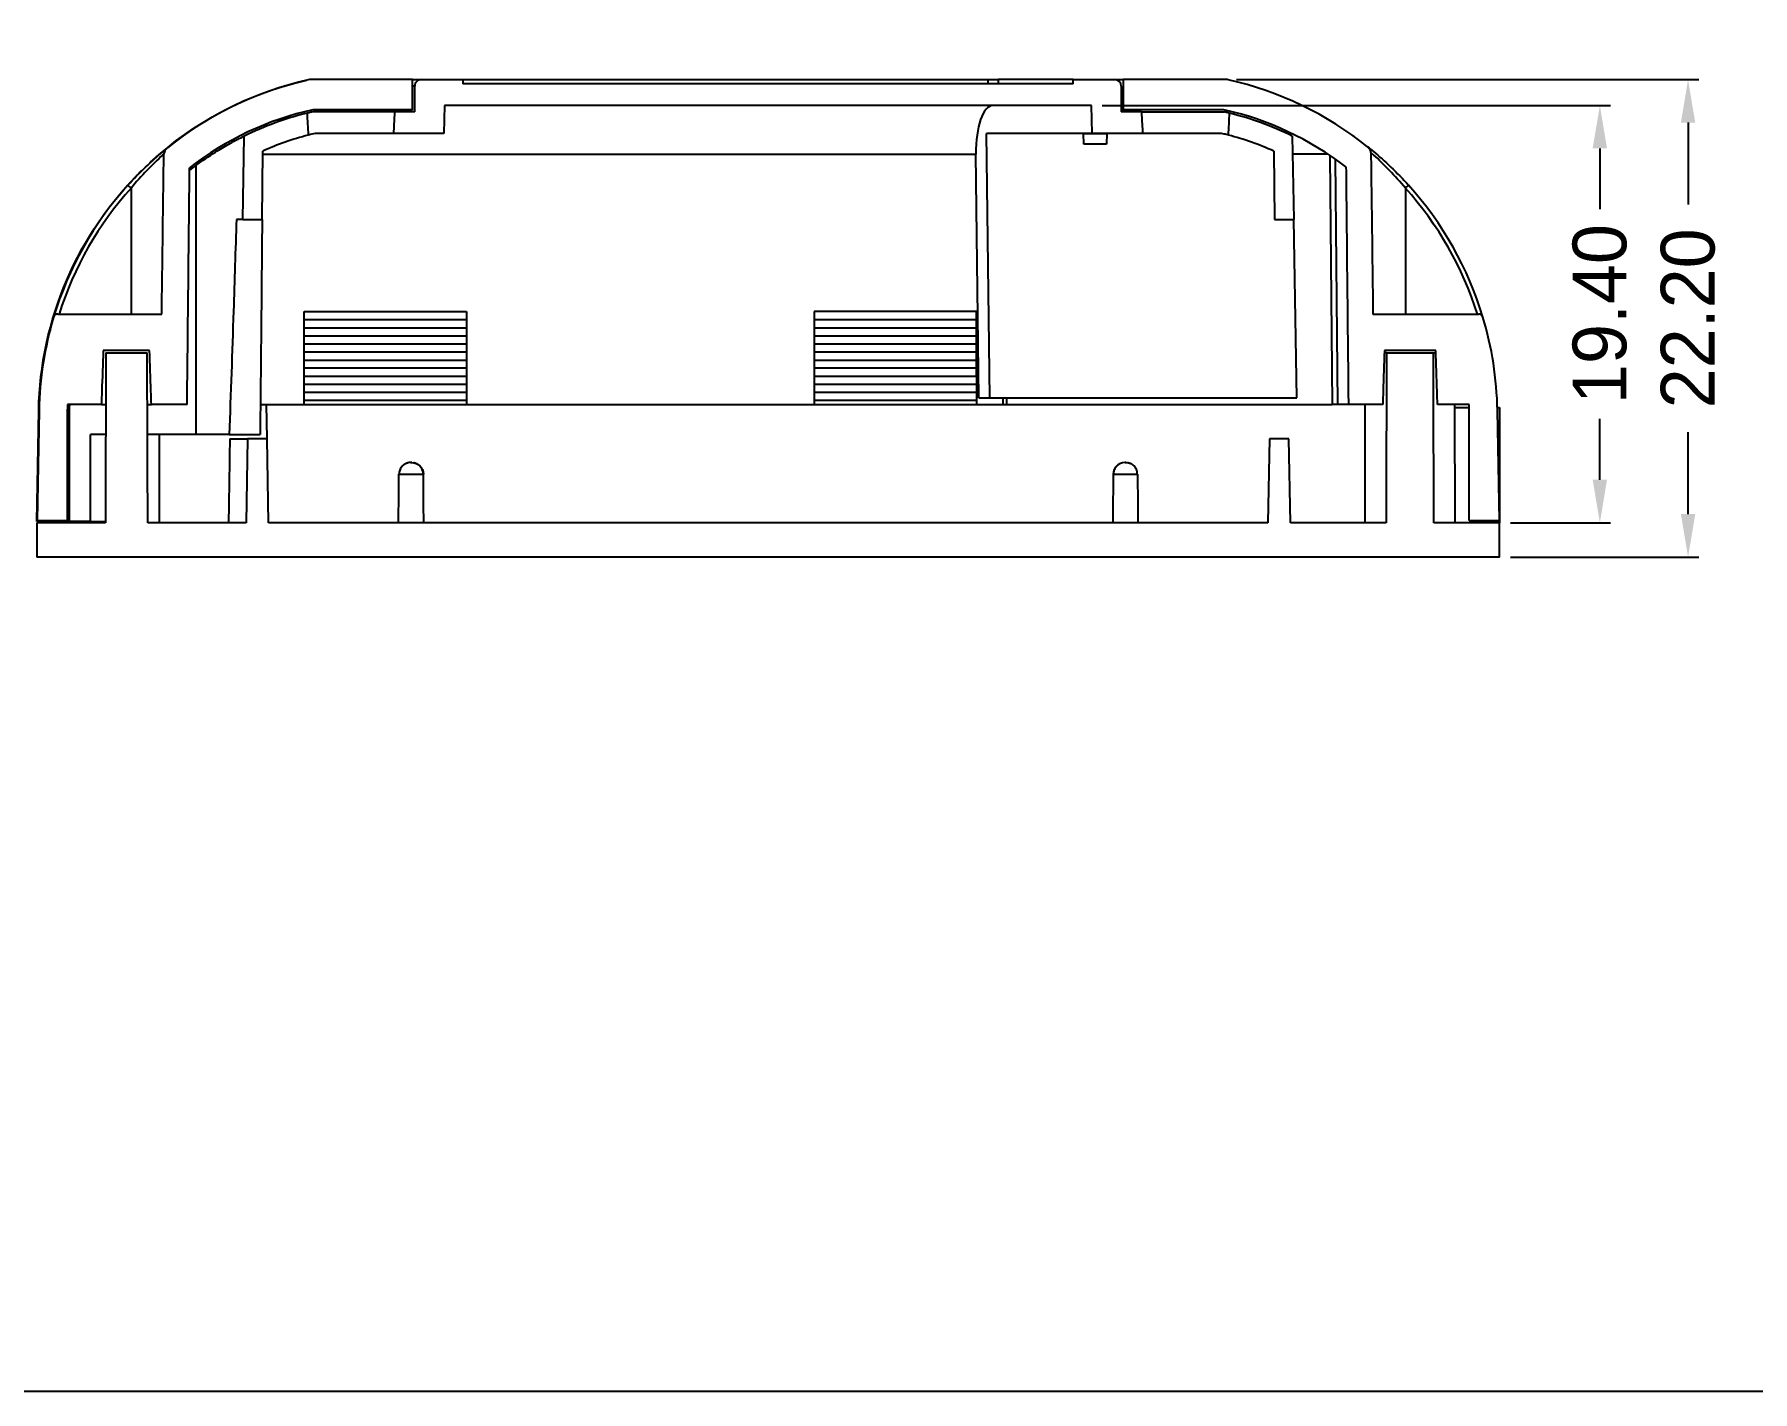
# Model space of a CAD drawing. Header units: millimetres. Extents: x 1807 to 2011, y 500 to 752.
# Drawn here: x 1875.4 to 1955.2, y 499.9 to 563 of the extents above; entities that cross this region are included whole.
import ezdxf

# ---------------------------------------------------------------- set-up
doc = ezdxf.new("R2010")
doc.units = ezdxf.units.MM
doc.layers.get('0').update_dxf_attribs({"linetype": 'CONTINUOUS'})
doc.layers.get('Defpoints').update_dxf_attribs({"linetype": 'CONTINUOUS'})
for name, color, linetype in [('11', 7, 'CONTINUOUS'), ('12', 7, 'CONTINUOUS'), ('13', 7, 'CONTINUOUS')]:
    doc.layers.add(name, color=color, linetype=linetype)
doc.layers.add('dim', color=7, linetype='CONTINUOUS', lineweight=9)
doc.dimstyles.get("Standard").update_dxf_attribs({"dimtxt": 1, "dimasz": 0.5, "dimexe": 0.2, "dimexo": 0.2, "dimgap": 0.09, "dimtad": 0, "dimzin": 0, "dimdsep": 46, "dimtxsty": 'Standard', "dimcen": 0.5, "dimadec": 0, "dimazin": 0, "dimtfac": 1, "dimtofl": 0, "dimtmove": 0, "dimatfit": 3, "dimfxl": 0, "dimtolj": 1, "dimtzin": 0, "dimarcsym": 0})

# ---------------------------------------------------------------- blocks, each defined once
blk = doc.blocks.new('*D36')
at = {"layer": 'Defpoints', "color": 0}
for p in [(1930.753, 560.895), (1952.238, 560.895), (1943.48, 538.695)]:
    blk.add_point(p, dxfattribs=at)
at = {"layer": 'dim', "color": 0, "lineweight": -2}
for p, q in [((1931.253, 560.895), (1952.738, 560.895)), ((1952.238, 558.895), (1952.238, 555.086)), ((1952.238, 540.695), (1952.238, 544.504)), ((1943.98, 538.695), (1952.738, 538.695))]:
    blk.add_line(p, q, dxfattribs=at)
at = {"layer": 'dim', "color": 0}
for points in [[(1951.905, 558.895), (1952.572, 558.895), (1952.238, 560.895)], [(1951.905, 540.695), (1952.572, 540.695), (1952.238, 538.695)]]:
    blk.add_solid(points, dxfattribs=at)
at = {"layer": 'dim', "color": 0, "insert": (1952.238, 549.795), "char_height": 2.5, "attachment_point": 5, "rotation": 90}
blk.add_mtext('\\A1;22.20', dxfattribs=at)
blk = doc.blocks.new('*D37')
at = {"layer": 'Defpoints', "color": 0}
for p in [(1924.508, 559.695), (1948.138, 559.695), (1943.48, 540.295)]:
    blk.add_point(p, dxfattribs=at)
at = {"layer": 'dim', "color": 0, "lineweight": -2}
for p, q in [((1925.007, 559.695), (1948.638, 559.695)), ((1948.138, 557.695), (1948.138, 554.87)), ((1948.138, 542.295), (1948.138, 545.12)), ((1943.98, 540.295), (1948.638, 540.295))]:
    blk.add_line(p, q, dxfattribs=at)
at = {"layer": 'dim', "color": 0}
for points in [[(1947.804, 557.695), (1948.471, 557.695), (1948.138, 559.695)], [(1947.804, 542.295), (1948.471, 542.295), (1948.138, 540.295)]]:
    blk.add_solid(points, dxfattribs=at)
at = {"layer": 'dim', "color": 0, "insert": (1948.138, 549.995), "char_height": 2.5, "attachment_point": 5, "rotation": 90}
blk.add_mtext('\\A1;19.40', dxfattribs=at)

msp = doc.modelspace()

# ---------------------------------------------------------------- linework, layer by layer
msp.add_lwpolyline([(1807.149, 752.283), (2011.457, 752.283), (2011.457, 499.901), (1807.149, 499.901)], close=True)
at = {"layer": '11', "color": 7, "linetype": 'Continuous'}
for p, q in [((1887.9, 560.837), (1887.899, 560.841)), ((1892.95, 560.895), (1893.363, 560.895)), ((1893.363, 560.895), (1895.278, 560.895)), ((1895.278, 560.895), (1919.693, 560.895)), ((1895.278, 560.895), (1895.278, 560.695)), ((1919.693, 560.895), (1920.164, 560.895)), ((1919.693, 560.895), (1919.693, 560.695)), ((1923.657, 560.895), (1920.164, 560.895)), ((1920.164, 560.895), (1920.164, 560.695)), ((1923.657, 560.695), (1923.657, 560.895)), ((1923.657, 560.895), (1925.571, 560.895)), ((1893.044, 560.595), (1892.95, 560.595)), ((1893.044, 559.395), (1893.044, 560.595)), ((1923.657, 560.695), (1895.278, 560.695)), ((1925.891, 560.595), (1925.891, 559.395)), ((1892.124, 559.395), (1888.305, 559.395)), ((1890.401, 559.395), (1890.401, 559.495)), ((1893.044, 559.395), (1892.124, 559.395)), ((1892.187, 559.495), (1892.187, 559.395)), ((1894.427, 559.695), (1894.403, 558.395)), ((1924.508, 559.695), (1894.427, 559.695)), ((1924.532, 558.395), (1924.508, 559.695)), ((1926.831, 559.395), (1925.891, 559.395)), ((1926.83, 559.395), (1930.656, 559.395)), ((1892.072, 558.395), (1888.419, 558.395)), ((1894.403, 558.395), (1892.072, 558.395)), ((1919.78, 546.095), (1919.629, 558.395)), ((1924.532, 558.395), (1919.629, 558.395)), ((1926.884, 558.395), (1924.532, 558.395)), ((1930.542, 558.395), (1926.884, 558.395)), ((1885.055, 554.395), (1885.123, 558.272)), ((1885.953, 554.395), (1885.98, 557.57)), ((1932.98, 557.57), (1933.008, 554.395)), ((1933.838, 558.272), (1933.906, 554.395)), ((1882.88, 544.395), (1882.88, 556.91)), ((1885.979, 557.435), (1919.133, 557.435)), ((1919.272, 546.095), (1919.133, 557.435)), ((1885.055, 554.395), (1884.756, 554.395)), ((1885.055, 554.395), (1885.953, 554.395)), ((1885.953, 554.395), (1885.941, 553.078)), ((1933.008, 554.395), (1933.906, 554.395)), ((1934.051, 546.095), (1933.906, 554.395)), ((1887.91, 550.109), (1895.46, 550.109)), ((1887.91, 549.359), (1887.91, 550.109)), ((1887.91, 549.738), (1895.46, 549.738)), ((1895.46, 550.109), (1895.46, 549.359)), ((1919.16, 550.109), (1911.61, 550.109)), ((1911.61, 550.109), (1911.61, 549.359)), ((1911.61, 549.738), (1919.16, 549.738)), ((1919.16, 549.359), (1919.16, 550.109)), ((1887.91, 548.609), (1887.91, 549.359)), ((1887.91, 549.359), (1895.46, 549.359)), ((1887.91, 548.988), (1895.46, 548.988)), ((1895.46, 549.359), (1895.46, 548.609)), ((1911.61, 549.359), (1911.61, 548.609)), ((1911.61, 549.359), (1919.16, 549.359)), ((1911.61, 548.988), (1919.16, 548.988)), ((1919.16, 548.609), (1919.16, 549.359)), ((1887.91, 547.859), (1887.91, 548.609)), ((1887.91, 548.609), (1895.46, 548.609)), ((1887.91, 548.238), (1895.46, 548.238)), ((1895.46, 548.609), (1895.46, 547.859)), ((1911.61, 548.609), (1911.61, 547.859)), ((1911.61, 548.609), (1919.16, 548.609)), ((1911.61, 548.238), (1919.16, 548.238)), ((1919.16, 547.859), (1919.16, 548.609)), ((1887.91, 547.109), (1887.91, 547.859)), ((1887.91, 547.859), (1895.46, 547.859)), ((1887.91, 547.488), (1895.46, 547.488)), ((1895.46, 547.859), (1895.46, 547.109)), ((1911.61, 547.859), (1911.61, 547.109)), ((1911.61, 547.859), (1919.16, 547.859)), ((1911.61, 547.488), (1919.16, 547.488)), ((1919.16, 547.109), (1919.16, 547.859)), ((1887.91, 546.359), (1887.91, 547.109)), ((1887.91, 547.109), (1895.46, 547.109)), ((1887.91, 546.738), (1895.46, 546.738)), ((1887.91, 545.795), (1887.91, 546.359)), ((1887.91, 546.359), (1895.46, 546.359)), ((1895.46, 547.109), (1895.46, 546.359)), ((1895.46, 546.359), (1895.46, 545.795)), ((1911.61, 547.109), (1911.61, 546.359)), ((1911.61, 547.109), (1919.16, 547.109)), ((1911.61, 546.738), (1919.16, 546.738)), ((1911.61, 546.359), (1911.61, 545.795)), ((1911.61, 546.359), (1919.16, 546.359)), ((1919.16, 547.109), (1919.16, 546.359)), ((1919.16, 546.359), (1919.16, 545.795)), ((1887.91, 545.988), (1895.46, 545.988)), ((1911.61, 545.988), (1919.16, 545.988)), ((1919.272, 546.095), (1919.78, 546.095)), ((1919.78, 546.095), (1934.051, 546.095)), ((1920.4, 545.795), (1920.402, 546.095)), ((1875.478, 540.345), (1875.568, 545.515)), ((1875.584, 545.515), (1875.568, 545.515)), ((1876.98, 545.215), (1876.98, 540.345)), ((1877.98, 540.345), (1877.98, 544.395)), ((1878.679, 544.395), (1877.98, 544.395)), ((1882.88, 544.395), (1880.621, 544.395)), ((1884.422, 544.395), (1882.88, 544.395)), ((1884.422, 544.395), (1885.859, 544.395)), ((1875.778, 540.345), (1875.478, 540.345)), ((1875.779, 540.395), (1875.778, 540.345)), ((1876.98, 540.345), (1875.778, 540.345)), ((1877.98, 540.345), (1876.98, 540.345)), ((1877.98, 540.345), (1878.664, 540.345))]:
    msp.add_line(p, q, dxfattribs=at)
at = {"layer": '11', "color": 7, "linetype": 'Continuous', "extrusion": (0, 0, -1)}
for centre, radius, start, end in [((-1891.606, 545.235), 16.04, 47.50215, 76.64016), ((-1888.361, 558.895), 2, 76.64016, 80.45211), ((-1891.606, 545.235), 16.04, 1, 45.50478)]:
    msp.add_arc(centre, radius, start, end, dxfattribs=at)
at = {"layer": '11', "color": 7, "linetype": 'Continuous'}
for centre, radius, start, end in [((1891.52, 545.215), 14.54, 103.85076, 116.10467), ((1927.44, 545.215), 14.54, 63.89533, 76.12811), ((1891.52, 545.215), 13.54, 104.66203, 114.15196), ((1927.44, 545.215), 13.54, 65.84804, 75.3146), ((1891.52, 545.215), 14.54, 126.45725, 128.00832), ((1891.52, 545.215), 14.54, 177.71356, 180)]:
    msp.add_arc(centre, radius, start, end, dxfattribs=at)
for centre, major_axis, ratio, start_param, end_param in [((1893.363, 560.595), (0.319, 0), 0.94011, 1.570796, 3.141593), ((1925.571, 560.595), (-0.319, 0), 0.94011, 3.141593, 4.712389), ((1919.968, 557.395), (-0.049, 2.3), 0.362443, 6.275438, 7.828781)]:
    msp.add_ellipse(centre, major_axis=major_axis, ratio=ratio, start_param=start_param, end_param=end_param, dxfattribs=at)
for points, knots in [([(1888.305, 559.395), (1888.235, 559.379), (1888.177, 559.366), (1888.085, 559.343), (1888.053, 559.336), (1888.04, 559.332)], [0, 0, 0, 0, 0.476584, 0.476584, 1, 1, 1, 1]), ([(1888.04, 559.332), (1888.048, 559.165), (1888.057, 558.997), (1888.075, 558.658), (1888.084, 558.486), (1888.093, 558.314)], [0, 0, 0, 0, 0.493872, 0.493872, 1, 1, 1, 1]), ([(1892.072, 558.395), (1892.079, 558.538), (1892.087, 558.681), (1892.104, 559.014), (1892.114, 559.205), (1892.124, 559.395)], [0, 0, 0, 0, 0.429036, 0.429036, 1, 1, 1, 1]), ([(1926.831, 559.395), (1926.841, 559.205), (1926.851, 559.014), (1926.869, 558.681), (1926.876, 558.538), (1926.884, 558.395)], [0, 0, 0, 0, 0.571129, 0.571129, 1, 1, 1, 1]), ([(1930.929, 559.33), (1930.929, 559.33), (1930.891, 559.34), (1930.775, 559.368), (1930.721, 559.38), (1930.656, 559.395)], [0, 0, 0, 0, 0.635173, 0.635173, 1, 1, 1, 1]), ([(1930.873, 558.313), (1930.882, 558.485), (1930.891, 558.657), (1930.909, 558.997), (1930.918, 559.164), (1930.926, 559.331)], [0, 0, 0, 0, 0.507249, 0.507249, 1, 1, 1, 1]), ([(1888.419, 558.395), (1888.297, 558.366), (1888.205, 558.343), (1888.122, 558.322), (1888.103, 558.317), (1888.093, 558.314)], [0, 0, 0, 0, 0.673284, 0.673284, 1, 1, 1, 1]), ([(1930.876, 558.312), (1930.876, 558.312), (1930.839, 558.322), (1930.712, 558.354), (1930.636, 558.373), (1930.542, 558.395)], [0, 0, 0, 0, 0.563737, 0.563737, 1, 1, 1, 1]), ([(1882.88, 556.91), (1883.177, 557.129), (1883.49, 557.341), (1884.005, 557.665), (1884.221, 557.792), (1884.6, 558.004), (1884.767, 558.092), (1884.997, 558.21), (1885.072, 558.247), (1885.116, 558.269), (1885.123, 558.272), (1885.123, 558.272)], [0, 0, 0, 0, 0.291508, 0.291508, 0.510136, 0.510136, 0.730452, 0.730452, 0.9254, 0.9254, 1, 1, 1, 1]), ([(1884.756, 554.395), (1884.713, 552.971), (1884.668, 551.547), (1884.558, 548.214), (1884.492, 546.304), (1884.422, 544.395)], [0, 0, 0, 0, 0.427146, 0.427146, 1, 1, 1, 1]), ([(1885.941, 553.078), (1885.93, 551.843), (1885.919, 550.608), (1885.892, 547.714), (1885.876, 546.055), (1885.859, 544.395)], [0, 0, 0, 0, 0.426646, 0.426646, 1, 1, 1, 1])]:
    msp.add_open_spline(points, degree=3, knots=knots, dxfattribs=at)
at = {"layer": '12', "color": 7, "linetype": 'Continuous'}
for p, q in [((1878.694, 548.195), (1880.607, 548.195)), ((1938.224, 548.195), (1938.119, 548.195)), ((1938.224, 548.195), (1940.397, 548.195)), ((1940.397, 548.195), (1940.527, 548.195)), ((1886.156, 545.795), (1935.687, 545.795)), ((1886.184, 544.195), (1886.156, 545.795)), ((1937.218, 545.795), (1937.208, 540.295)), ((1941.413, 540.295), (1941.403, 545.795)), ((1941.403, 545.645), (1942.061, 545.645)), ((1943.374, 545.645), (1943.48, 545.645)), ((1943.48, 545.645), (1943.48, 540.295)), ((1881.18, 540.295), (1881.18, 544.395)), ((1885.276, 544.195), (1885.208, 540.295)), ((1886.184, 544.195), (1885.276, 544.195)), ((1886.252, 540.295), (1886.184, 544.195)), ((1932.776, 544.195), (1932.708, 540.295)), ((1933.684, 544.195), (1932.776, 544.195)), ((1933.752, 540.295), (1933.684, 544.195)), ((1892.314, 542.55), (1893.447, 542.55)), ((1892.864, 543.095), (1892.897, 543.095)), ((1925.514, 542.55), (1926.637, 542.55)), ((1926.064, 543.095), (1926.097, 543.095)), ((1926.637, 542.55), (1926.647, 542.55)), ((1875.48, 540.295), (1875.48, 538.695)), ((1878.664, 540.295), (1875.48, 540.295)), ((1885.208, 540.295), (1880.637, 540.295)), ((1932.708, 540.295), (1886.252, 540.295)), ((1938.198, 540.295), (1933.752, 540.295)), ((1943.48, 540.295), (1940.423, 540.295)), ((1943.48, 538.695), (1943.48, 540.295)), ((1943.48, 538.695), (1875.48, 538.695))]:
    msp.add_line(p, q, dxfattribs=at)
at = {"layer": '12', "color": 7, "linetype": 'Continuous', "extrusion": (0, 0, -1)}
msp.add_arc((-1892.897, 542.545), 0.55, 90, 179.49998, dxfattribs=at)
at = {"layer": '12', "color": 7, "linetype": 'Continuous'}
msp.add_arc((1926.064, 542.545), 0.55, 90, 179.49999, dxfattribs=at)
for points, knots in [([(1878.694, 548.195), (1878.69, 547.288), (1878.687, 546.382), (1878.678, 544.077), (1878.673, 542.679), (1878.666, 540.953), (1878.665, 540.624), (1878.664, 540.295)], [0, 0, 0, 0, 0.344312, 0.344312, 0.87515, 0.87515, 1, 1, 1, 1]), ([(1880.637, 540.295), (1880.636, 540.625), (1880.634, 540.955), (1880.628, 542.683), (1880.623, 544.081), (1880.614, 546.384), (1880.611, 547.29), (1880.607, 548.195)], [0, 0, 0, 0, 0.125367, 0.125367, 0.656204, 0.656204, 1, 1, 1, 1]), ([(1938.224, 548.195), (1938.221, 547.288), (1938.218, 546.382), (1938.21, 544.077), (1938.206, 542.679), (1938.2, 540.953), (1938.199, 540.624), (1938.198, 540.295)], [0, 0, 0, 0, 0.344316, 0.344316, 0.875155, 0.875155, 1, 1, 1, 1]), ([(1940.423, 540.295), (1940.422, 540.624), (1940.421, 540.953), (1940.415, 542.68), (1940.41, 544.078), (1940.403, 546.382), (1940.4, 547.289), (1940.397, 548.195)], [0, 0, 0, 0, 0.124899, 0.124899, 0.655738, 0.655738, 1, 1, 1, 1]), ([(1885.886, 545.795), (1885.944, 545.795), (1886.095, 545.795), (1886.156, 545.795), (1886.156, 545.795)], [0, 0, 0, 0, 0.322059, 1, 1, 1, 1]), ([(1884.45, 544.195), (1884.492, 544.195), (1884.541, 544.195), (1884.646, 544.195), (1884.702, 544.195), (1884.814, 544.195), (1884.871, 544.195), (1884.978, 544.195), (1885.029, 544.195), (1885.119, 544.195), (1885.159, 544.195), (1885.222, 544.195), (1885.245, 544.195), (1885.271, 544.195), (1885.276, 544.195), (1885.276, 544.195)], [0, 0, 0, 0, 0.147945, 0.147945, 0.295896, 0.295896, 0.443754, 0.443754, 0.591506, 0.591506, 0.739221, 0.739221, 0.886984, 0.886984, 1, 1, 1, 1]), ([(1892.636, 543.04), (1892.622, 543.035), (1892.547, 543.009), (1892.436, 542.904), (1892.34, 542.735), (1892.323, 542.609), (1892.324, 542.545)], [0, 0, 0, 0, 0.069308, 0.38439, 0.701049, 1, 1, 1, 1]), ([(1892.91, 543.094), (1892.91, 543.094), (1892.91, 543.094), (1892.908, 543.094), (1892.903, 543.094), (1892.895, 543.093), (1892.886, 543.093), (1892.877, 543.093), (1892.869, 543.094), (1892.861, 543.094), (1892.856, 543.094), (1892.854, 543.094), (1892.854, 543.095), (1892.854, 543.095)], [0, 0, 0, 0, 0.046692, 0.146862, 0.245617, 0.344688, 0.4452, 0.547829, 0.652867, 0.760471, 0.870809, 0.984375, 1, 1, 1, 1]), ([(1892.856, 543.095), (1892.856, 543.095), (1892.857, 543.095), (1892.86, 543.095), (1892.866, 543.095), (1892.869, 543.095)], [0, 0, 0, 0, 0.000101, 0.483996, 1, 1, 1, 1]), ([(1892.891, 543.095), (1892.895, 543.095), (1892.901, 543.095), (1892.907, 543.095), (1892.909, 543.095), (1892.91, 543.095), (1892.91, 543.095)], [0, 0, 0, 0, 0.362256, 0.69333, 0.999951, 1, 1, 1, 1]), ([(1893.437, 542.545), (1893.438, 542.609), (1893.421, 542.735), (1893.325, 542.904), (1893.215, 543.009), (1893.14, 543.035), (1893.127, 543.038)], [0, 0, 0, 0, 0.300521, 0.618839, 0.935564, 1, 1, 1, 1]), ([(1925.833, 543.038), (1925.82, 543.035), (1925.746, 543.009), (1925.636, 542.904), (1925.54, 542.735), (1925.523, 542.609), (1925.524, 542.545)], [0, 0, 0, 0, 0.064436, 0.381162, 0.699479, 1, 1, 1, 1]), ([(1926.11, 543.094), (1926.11, 543.094), (1926.11, 543.094), (1926.108, 543.094), (1926.102, 543.094), (1926.095, 543.093), (1926.086, 543.093), (1926.077, 543.093), (1926.068, 543.094), (1926.061, 543.094), (1926.056, 543.094), (1926.054, 543.094), (1926.054, 543.095), (1926.054, 543.095)], [0, 0, 0, 0, 0.046872, 0.147057, 0.245825, 0.3449, 0.445428, 0.54807, 0.65312, 0.76074, 0.871097, 0.984674, 1, 1, 1, 1]), ([(1926.637, 542.545), (1926.638, 542.609), (1926.621, 542.735), (1926.525, 542.904), (1926.414, 543.009), (1926.338, 543.035), (1926.324, 543.04)], [0, 0, 0, 0, 0.298951, 0.61561, 0.930692, 1, 1, 1, 1])]:
    msp.add_open_spline(points, degree=3, knots=knots, dxfattribs=at)
for points, degree in [([(1884.45, 544.195), (1884.443, 543.765), (1884.431, 542.903), (1884.411, 541.603), (1884.398, 540.732), (1884.392, 540.295)], 3), ([(1892.294, 540.295), (1892.301, 541.047), (1892.307, 541.798), (1892.314, 542.55)], 3), ([(1892.77, 543.087), (1892.636, 543.04)], 1), ([(1893.127, 543.038), (1892.991, 543.087)], 1), ([(1893.466, 540.295), (1893.46, 541.047), (1893.453, 541.798), (1893.447, 542.55)], 3), ([(1925.514, 542.55), (1925.507, 541.798), (1925.501, 541.047), (1925.494, 540.295)], 3), ([(1925.97, 543.087), (1925.833, 543.038)], 1), ([(1926.097, 543.095), (1926.177, 543.095), (1926.254, 543.075), (1926.325, 543.04)], 3), ([(1926.324, 543.04), (1926.191, 543.087)], 1), ([(1926.647, 542.55), (1926.653, 541.798), (1926.66, 541.047), (1926.666, 540.295)], 3), ([(1876.18, 540.295), (1876.18, 540.312), (1876.18, 540.328), (1876.18, 540.345)], 3)]:
    msp.add_open_spline(points, degree=degree, dxfattribs=at)
msp.add_rational_spline([(1892.864, 543.095), (1892.549, 543.095), (1892.317, 542.875), (1892.314, 542.55)], [1.22067581513, 0.962118458763, 0.930767377217, 1.12662257049], degree=3, dxfattribs=at)
at = {"layer": '13', "color": 7, "linetype": 'Continuous'}
for p, q in [((1892.95, 560.895), (1888.208, 560.895)), ((1892.95, 559.495), (1892.95, 560.895)), ((1925.571, 560.895), (1925.984, 560.895)), ((1925.984, 560.895), (1925.984, 559.495)), ((1930.753, 560.895), (1925.984, 560.895)), ((1892.95, 559.495), (1888.306, 559.495)), ((1925.984, 559.495), (1925.89, 559.495)), ((1930.654, 559.495), (1925.984, 559.495)), ((1924.138, 558.386), (1924.138, 558.395)), ((1924.138, 558.386), (1925.217, 558.386)), ((1924.147, 557.895), (1924.138, 558.386)), ((1925.217, 558.386), (1925.209, 557.895)), ((1925.217, 558.386), (1925.218, 558.395)), ((1925.209, 557.895), (1924.147, 557.895)), ((1935.586, 557.368), (1935.687, 545.795)), ((1935.838, 557.197), (1935.937, 545.795)), ((1879.863, 555.85), (1879.863, 549.995)), ((1939.098, 555.85), (1939.098, 549.995)), ((1876.452, 549.995), (1881.284, 549.995)), ((1937.592, 549.995), (1942.508, 549.995)), ((1880.721, 548.295), (1878.565, 548.295)), ((1940.512, 548.295), (1938.123, 548.295)), ((1878.48, 545.795), (1876.905, 545.795)), ((1878.48, 545.795), (1878.675, 545.795)), ((1880.621, 545.795), (1880.806, 545.795)), ((1882.466, 545.795), (1880.806, 545.795)), ((1935.937, 545.795), (1935.687, 545.795)), ((1936.448, 545.795), (1935.937, 545.795)), ((1938.046, 545.795), (1936.448, 545.795)), ((1942.056, 545.795), (1940.589, 545.795)), ((1875.584, 545.515), (1875.495, 540.395)), ((1876.893, 545.215), (1876.893, 540.395)), ((1942.068, 540.395), (1942.068, 545.215)), ((1943.466, 540.395), (1943.377, 545.515)), ((1875.495, 540.395), (1876.893, 540.395)), ((1942.068, 540.395), (1943.466, 540.395))]:
    msp.add_line(p, q, dxfattribs=at)
for centre, radius, start, end in [((1891.622, 545.235), 16.04, 102.69166, 128.89421), ((1888.208, 560.395), 0.5, 90, 102.69166), ((1930.753, 560.395), 0.5, 77.30834, 90), ((1927.339, 545.235), 16.04, 51.42059, 77.30834), ((1891.533, 545.215), 14.64, 102.73246, 127.70152), ((1927.428, 545.215), 14.64, 52.52151, 77.26754), ((1891.622, 545.235), 16.04, 137.93113, 163.26785), ((1927.339, 545.235), 16.04, 16.73215, 42.06887), ((1891.622, 545.237), 15.84, 137.93113, 162.51753), ((1927.339, 545.237), 15.84, 17.48247, 42.06887), ((1891.622, 545.235), 16.04, 163.26785, 179), ((1876.452, 549.795), 0.2, 90, 163.26785), ((1942.508, 549.795), 0.2, 16.73215, 90), ((1927.339, 545.235), 16.04, 1, 16.73215), ((1891.533, 545.215), 14.64, 177.72949, 180), ((1927.428, 545.215), 14.64, 0, 2.27051)]:
    msp.add_arc(centre, radius, start, end, dxfattribs=at)
for centre, major_axis, start_param, end_param in [((1879.863, 555.848), (0.148, -0.134), 1.576643, 3.141593), ((1939.098, 555.848), (0.148, 0.134), 0, 1.564949)]:
    msp.add_ellipse(centre, major_axis=major_axis, ratio=0.006478, start_param=start_param, end_param=end_param, dxfattribs=at)
for points, knots in [([(1879.715, 555.982), (1880.244, 556.568), (1880.823, 557.114), (1881.408, 557.603), (1881.477, 557.66), (1881.544, 557.713)], [0, 0, 0, 0, 0.877818, 0.877818, 1, 1, 1, 1]), ([(1881.551, 557.719), (1881.505, 557.682), (1881.466, 557.638), (1881.418, 557.559), (1881.403, 557.527), (1881.388, 557.474), (1881.385, 557.454), (1881.385, 557.434)], [0, 0, 0, 0, 0.516926, 0.516926, 0.824195, 0.824195, 1, 1, 1, 1]), ([(1936.721, 558.245), (1936.713, 558.251), (1936.698, 558.261), (1936.694, 558.264), (1936.693, 558.265), (1936.693, 558.265)], [0, 0, 0, 0, 0.424113, 0.936841, 1, 1, 1, 1]), ([(1937.341, 557.774), (1937.428, 557.705), (1937.521, 557.63), (1938.131, 557.12), (1938.716, 556.57), (1939.246, 555.982)], [0, 0, 0, 0, 0.157318, 0.157318, 1, 1, 1, 1]), ([(1937.496, 557.506), (1937.495, 557.54), (1937.486, 557.574), (1937.455, 557.647), (1937.429, 557.685), (1937.382, 557.739), (1937.362, 557.757), (1937.342, 557.774)], [0, 0, 0, 0, 0.323779, 0.323779, 0.7486, 0.7486, 1, 1, 1, 1]), ([(1881.378, 557.428), (1881.36, 557.412), (1881.342, 557.395), (1880.855, 556.953), (1880.335, 556.418), (1879.863, 555.85)], [0, 0, 0, 0, 0.038172, 0.038172, 1, 1, 1, 1]), ([(1881.284, 549.995), (1881.289, 550.345), (1881.294, 550.695), (1881.319, 552.538), (1881.339, 554.031), (1881.368, 556.161), (1881.376, 556.797), (1881.385, 557.434)], [0, 0, 0, 0, 0.141158, 0.141158, 0.743227, 0.743227, 1, 1, 1, 1]), ([(1882.466, 545.795), (1882.469, 546.1), (1882.472, 546.405), (1882.499, 548.95), (1882.522, 551.189), (1882.557, 554.552), (1882.568, 555.675), (1882.58, 556.798)], [0, 0, 0, 0, 0.083186, 0.083186, 0.69372, 0.69372, 1, 1, 1, 1]), ([(1936.336, 556.833), (1936.347, 555.698), (1936.359, 554.563), (1936.393, 551.188), (1936.416, 548.949), (1936.442, 546.405), (1936.445, 546.1), (1936.448, 545.795)], [0, 0, 0, 0, 0.30851, 0.30851, 0.917121, 0.917121, 1, 1, 1, 1]), ([(1939.098, 555.85), (1938.624, 556.42), (1938.101, 556.958), (1937.583, 557.428), (1937.536, 557.47), (1937.491, 557.51)], [0, 0, 0, 0, 0.908111, 0.908111, 1, 1, 1, 1]), ([(1937.496, 557.506), (1937.504, 556.845), (1937.512, 556.184), (1937.54, 554.03), (1937.559, 552.537), (1937.583, 550.694), (1937.587, 550.345), (1937.592, 549.995)], [0, 0, 0, 0, 0.264022, 0.264022, 0.860335, 0.860335, 1, 1, 1, 1]), ([(1878.565, 548.295), (1878.543, 547.666), (1878.522, 547.036), (1878.494, 546.203), (1878.487, 545.999), (1878.48, 545.795)], [0, 0, 0, 0, 0.755269, 0.755269, 1, 1, 1, 1]), ([(1880.806, 545.795), (1880.799, 545.999), (1880.792, 546.203), (1880.765, 547.036), (1880.743, 547.666), (1880.721, 548.295)], [0, 0, 0, 0, 0.244731, 0.244731, 1, 1, 1, 1]), ([(1938.123, 548.295), (1938.103, 547.667), (1938.084, 547.038), (1938.058, 546.205), (1938.052, 546), (1938.046, 545.795)], [0, 0, 0, 0, 0.754031, 0.754031, 1, 1, 1, 1]), ([(1940.589, 545.795), (1940.583, 546), (1940.577, 546.205), (1940.552, 547.038), (1940.532, 547.667), (1940.512, 548.295)], [0, 0, 0, 0, 0.245969, 0.245969, 1, 1, 1, 1]), ([(1920.569, 545.792), (1920.569, 545.864), (1920.57, 545.964), (1920.57, 546.063), (1920.57, 546.092)], [0, 0, 0, 0, 0.715624, 1, 1, 1, 1])]:
    msp.add_open_spline(points, degree=3, knots=knots, dxfattribs=at)
msp.add_open_spline([(1933.853, 557.443), (1934.395, 557.443), (1934.937, 557.443), (1935.479, 557.443)], degree=3, dxfattribs=at)

# ---------------------------------------------------------------- dimensions: what is measured, and where the dimension line sits
at = {"layer": 'dim'}
for base, p1, p2, picture, middle in [((1952.238, 560.895), (1943.48, 538.695), (1930.753, 560.895), '*D36', (1952.238, 549.795)), ((1948.138, 559.695), (1943.48, 540.295), (1924.508, 559.695), '*D37', (1948.138, 549.995))]:
    dim = msp.add_linear_dim(base=base, p1=p1, p2=p2, angle=90, dimstyle='Standard', override={"dimtxt": 2.5, "dimasz": 2, "dimexe": 0.49975, "dimexo": 0.49975, "dimgap": 0.49975}, dxfattribs=at)
    dim.commit()
    dim.dimension.update_dxf_attribs({"geometry": picture, "text_midpoint": middle})

doc.saveas('drawing.dxf')
